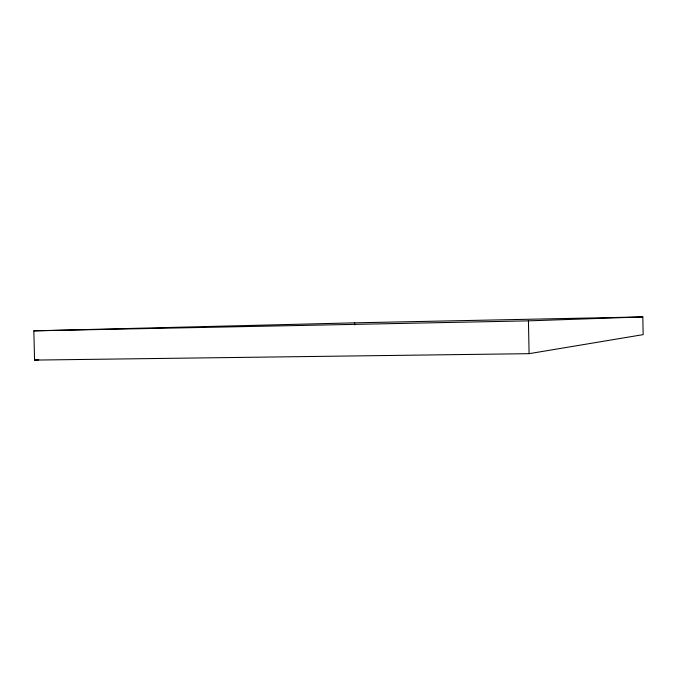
<?xml version="1.0" encoding="UTF-8"?>
<svg xmlns="http://www.w3.org/2000/svg" width="677" height="677" viewBox="0 0 677 677"><rect width="100%" height="100%" fill="white"/><g stroke="black" fill="none" stroke-linecap="round" stroke-linejoin="round"><path stroke-width="1.02" d="M529.092 353.673L643.15 334.633L642.812 316.912L354.621 322.836L33.85 330.85L34.552 360.088L529.092 353.673L528.432 320.856L642.812 316.912M34.552 360.088L38.767 359.817M33.85 330.85L528.432 320.856M354.621 322.836L354.663 324.909"/></g></svg>
